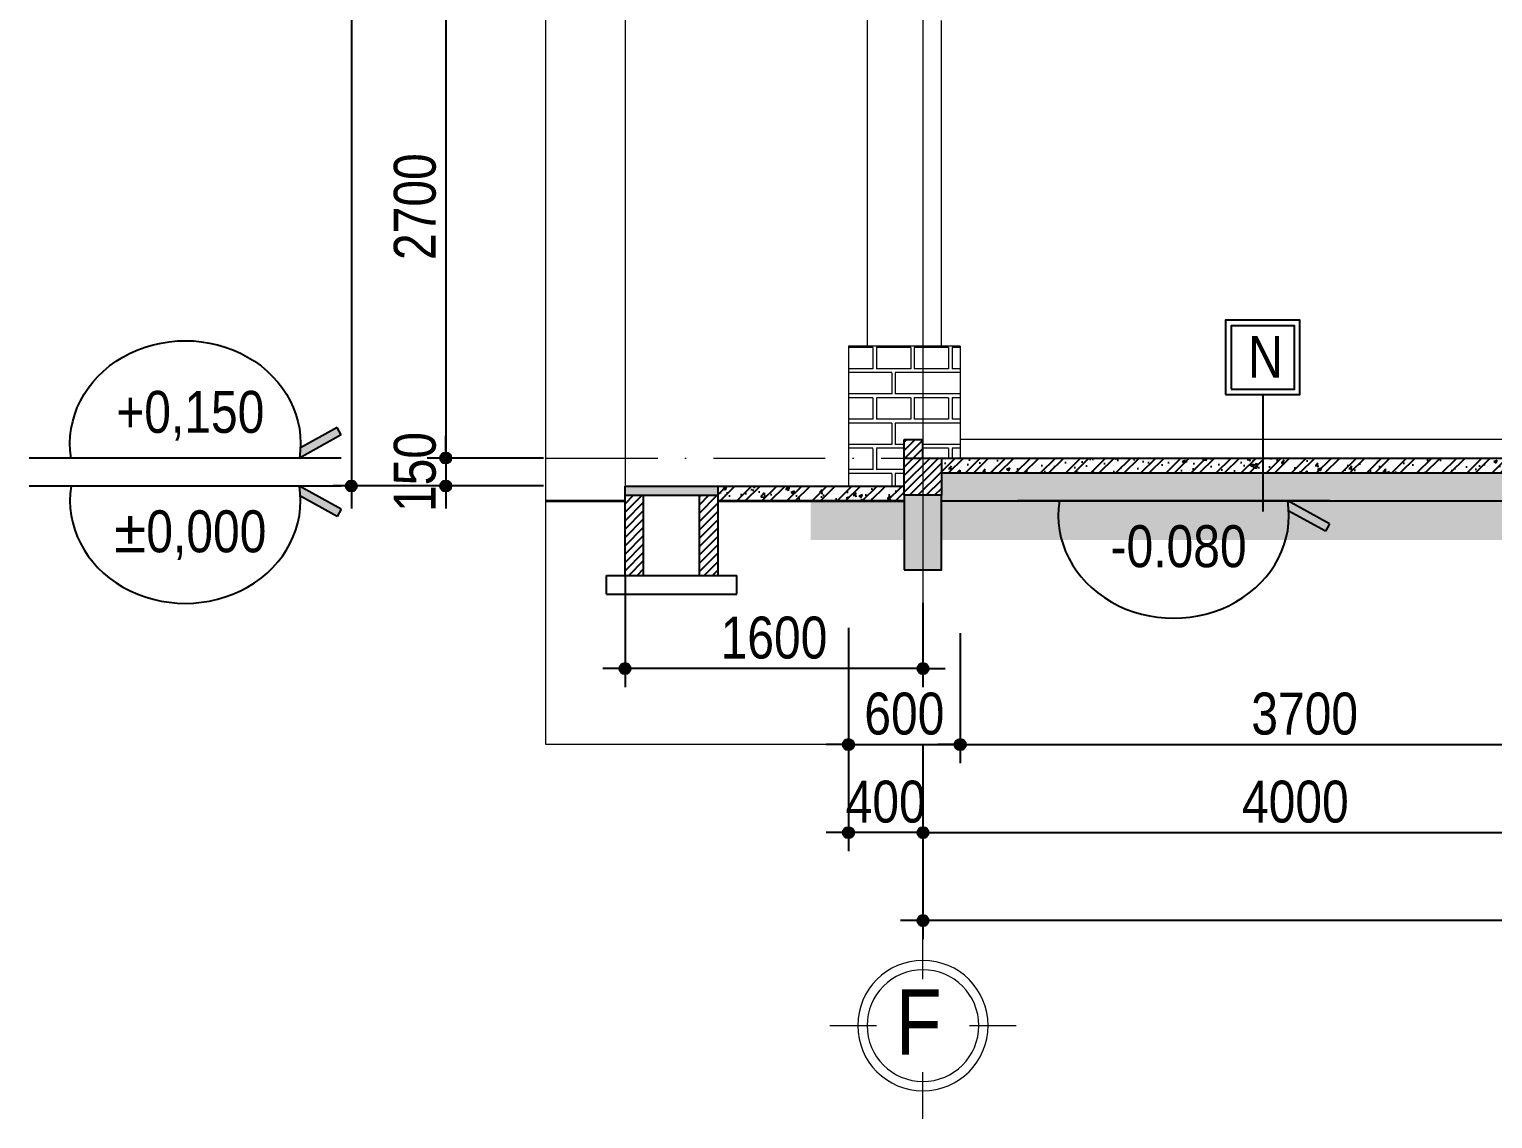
# Model space of a CAD drawing. Extents: x -79995 to 347433, y -157641 to 104789.
# Drawn here: x 33845 to 41705, y -97928 to -92078 of the extents above; entities that cross this region are included whole.
import ezdxf
from ezdxf.enums import TextEntityAlignment as Align

# ---------------------------------------------------------------- set-up
doc = ezdxf.new("R2010")
doc.units = 0
doc.linetypes.add('ACAD_ISO10W100', pattern=[18, 12, -3, 0, -3])
doc.layers.get('DEFPOINTS').update_dxf_attribs({"linetype": 'CONTINUOUS'})
for name, color, linetype in [('009', 251, 'CONTINUOUS'), ('025', 2, 'CONTINUOUS'), ('04', 4, 'CONTINUOUS'), ('DIM', 1, 'CONTINUOUS'), ('TAGS', 60, 'CONTINUOUS'), ('TEXT', 7, 'CONTINUOUS'), ('TUONG', 131, 'CONTINUOUS')]:
    doc.layers.add(name, color=color, linetype=linetype)
for name, color, linetype, lineweight in [('08', 6, 'CONTINUOUS', 35), ('CAY', 84, 'CONTINUOUS', 5), ('HACHT', 8, 'CONTINUOUS', 5), ('NET-THAY', 2, 'CONTINUOUS', 13), ('TEN TRUC', 3, 'CONTINUOUS', 18), ('TRUC', 24, 'CONTINUOUS', 0)]:
    doc.layers.add(name, color=color, linetype=linetype, lineweight=lineweight)
doc.styles.add('HEL-CONDENSE', font='')
doc.styles.add('HELVECONDENSE', font='')
doc.styles.get("Standard").update_dxf_attribs({"font": '', "height": 25})
doc.styles.add('VNI-HELVE-CONDENSEN', font='')
doc.styles.get('HEL-CONDENSE').set_extended_font_data('VNI-Helve-Condense')
doc.styles.get('HELVECONDENSE').set_extended_font_data('VNI-Helve-Condense')
doc.styles.get('Standard').set_extended_font_data('VNI-Helve-Condense')
doc.styles.get('VNI-HELVE-CONDENSEN').set_extended_font_data('VNI-Helve-Condense')
doc.dimstyles.new('D100', dxfattribs={"dimtxt": 225, "dimasz": 1.2, "dimexe": 100, "dimexo": 0, "dimgap": 50, "dimtad": 1, "dimdec": 0, "dimzin": 13, "dimdsep": 46, "dimtxsty": 'HEL-CONDENSE', "dimblk": 'D50', "dimcen": 0, "dimclrd": 1, "dimclre": 1, "dimclrt": 7, "dimadec": 0, "dimazin": 0, "dimtfac": 1, "dimtdec": 0, "dimtmove": 0, "dimatfit": 3, "dimldrblk": 'D50', "dimfxl": 1, "dimtolj": 1, "dimtzin": 13, "dimarcsym": 0})
doc.dimstyles.get("Standard").update_dxf_attribs({"dimtxt": 0.18, "dimasz": 0.18, "dimexe": 0.18, "dimexo": 0.0625, "dimgap": 0.09, "dimtad": 0, "dimtih": 1, "dimtoh": 1, "dimdec": 4, "dimzin": 0, "dimdsep": 46, "dimtxsty": 'Standard', "dimcen": 0.09, "dimadec": 0, "dimazin": 0, "dimtfac": 1, "dimtdec": 4, "dimtofl": 0, "dimtmove": 0, "dimatfit": 3, "dimfxl": 1, "dimtolj": 1, "dimtzin": 0, "dimarcsym": 0})
pattern_1 = [(45, (-1260657.264, -300869.024), (-22.4506403, 22.4506403), [])]
pattern_2 = [(50, (-1260657.26, -300869.02), (182.184669, -15.939086), [19.05, -209.55]), (355, (-1260657.26, -300869.02), (-35.242826, 191.056643), [15.24, -167.64]), (100.451, (-1260642.08, -300870.35), (146.942502, 175.116688), [16.19, -178.09]), (46.1842, (-1260657.26, -300818.22), (271.07904, -42.042328), [28.575, -314.325]), (96.6356, (-1260634.67, -300821.73), (237.404234, 247.425556), [24.285, -267.135]), (351.184, (-1260657.26, -300818.22), (237.404606, 247.42512), [22.86, -251.46]), (21, (-1260631.86, -300830.92), (151.61488, -102.265519), [19.05, -209.55]), (326, (-1260631.86, -300830.92), (61.802028, 184.187966), [15.24, -167.64]), (71.4514, (-1260619.23, -300839.45), (213.41649, 81.922858), [16.19, -178.09]), (37.5, (-1260657.264, -300869.024), (3.0886033, 84.555039), [0, -165.608, 0, -170.18, 0, -168.275]), (7.5, (-1260657.26, -300869.02), (66.8196625, 100.180575), [0, -97.028, 0, -161.798, 0, -64.135]), (327.5, (-1260713.906, -300869.024), (135.590595, -5.728744), [0, -63.5, 0, -198.12, 0, -262.89]), (317.5, (-1260739.3, -300869.02), (148.129181, 25.426491), [0, -82.55, 0, -131.572, 0, -186.69])]
pattern_3 = [(45, (-1260657.26, -300869.02), (-67.351921, 67.351921), []), (45, (-1260612.36, -300869.02), (-67.351921, 67.351921), [])]
pattern_4 = [(180, (-1261596.28, -300399.76), (-3e-14, -270.968), [387.35, -19.05]), (180, (-1261596.28, -300514.06), (-3e-14, -270.968), [387.35, -19.05]), (180, (-1261697.88, -300535.25), (-3e-14, -270.968), [184.15, -19.05]), (180, (-1261697.88, -300649.55), (-3e-14, -270.968), [184.15, -19.05]), (270, (-1261596.3, -300399.76), (406.4, -7e-14), [114.3, -156.6672]), (270, (-1261577.23, -300399.76), (406.4, -7e-14), [114.3, -156.6672]), (270, (-1261697.88, -300535.25), (203.2, -4e-14), [114.3, -156.6672]), (270, (-1261678.83, -300535.25), (203.2, -4e-14), [114.3, -156.6672])]

# ---------------------------------------------------------------- blocks, each defined once
blk = doc.blocks.new('D50')
at = {"layer": 'DIM'}
blk.add_hatch(color=256, dxfattribs=at).paths.add_polyline_path([(25, 0, 1), (-25, 0, 1)])
blk.add_line((25, 0), (100, 0), dxfattribs=at)
blk.add_circle((0, 0), 25, dxfattribs=at)
blk = doc.blocks.new('*D1042')
at = {"layer": 'DEFPOINTS', "color": 0, "transparency": 16777216}
for p in [(38645, -95919.1), (42645, -95919.1), (42645, -96391.8)]:
    blk.add_point(p, dxfattribs=at)
at = {"layer": 'DIM', "color": 1, "lineweight": -2, "transparency": 16777216}
for p, q in [((38645, -95919.1), (38645, -96491.8)), ((42645, -95919.1), (42645, -96491.8)), ((38646.2, -96391.8), (42643.8, -96391.8))]:
    blk.add_line(p, q, dxfattribs=at)
at = {"layer": 'DIM', "color": 1, "lineweight": -2, "transparency": 16777216, "xscale": 1.199999999999999, "yscale": 1.199999999999999, "zscale": 1.199999999999999, "rotation": 180}
blk.add_blockref('D50', (38645, -96391.8), dxfattribs=at)
at = {"layer": 'DIM', "color": 1, "lineweight": -2, "transparency": 16777216, "xscale": 1.199999999999999, "yscale": 1.199999999999999, "zscale": 1.199999999999999}
blk.add_blockref('D50', (42645, -96391.8), dxfattribs=at)
at = {"layer": 'DIM', "color": 7, "transparency": 16777216, "insert": (40645, -96226.9), "char_height": 225, "attachment_point": 5, "style": 'HEL-CONDENSE'}
blk.add_mtext('\\A1;4000', dxfattribs=at)
blk = doc.blocks.new('*D1046')
at = {"layer": 'DEFPOINTS', "color": 0, "transparency": 16777216}
for p in [(38645, -95919.1), (53545, -95919.1), (38645, -96863.9)]:
    blk.add_point(p, dxfattribs=at)
at = {"layer": 'DIM', "color": 1, "lineweight": -2, "transparency": 16777216}
for p, q in [((38645, -95919.1), (38645, -96963.9)), ((53545, -95919.1), (53545, -96963.9)), ((53543.8, -96863.9), (38646.2, -96863.9))]:
    blk.add_line(p, q, dxfattribs=at)
at = {"layer": 'DIM', "color": 1, "lineweight": -2, "transparency": 16777216, "xscale": 1.199999999999999, "yscale": 1.199999999999999, "zscale": 1.199999999999999, "rotation": 180}
blk.add_blockref('D50', (38645, -96863.9), dxfattribs=at)
at = {"layer": 'DIM', "color": 1, "lineweight": -2, "transparency": 16777216, "xscale": 1.199999999999999, "yscale": 1.199999999999999, "zscale": 1.199999999999999}
blk.add_blockref('D50', (53545, -96863.9), dxfattribs=at)
at = {"layer": 'DIM', "color": 7, "transparency": 16777216, "insert": (46095, -96699), "char_height": 225, "attachment_point": 5, "style": 'HEL-CONDENSE'}
blk.add_mtext('\\A1;14900', dxfattribs=at)
blk = doc.blocks.new('A$C206177D3')
at = {"layer": 'TEN TRUC', "ltscale": 1000}
for p, q in [((-36.6, 240.1), (-36.6, 490.1)), ((-286.6, -9.9), (-536.6, -9.9)), ((463.4, -9.9), (213.4, -9.9)), ((-36.6, -509.9), (-36.6, -259.9))]:
    blk.add_line(p, q, dxfattribs=at)
blk.add_circle((-36.6, -9.9), 350, dxfattribs=at)
at = {"layer": 'TEN TRUC', "color": 254, "ltscale": 1000}
blk.add_circle((-36.6, -9.9), 300, dxfattribs=at)
blk = doc.blocks.new('*D1049')
at = {"layer": 'DEFPOINTS', "color": 0, "transparency": 16777216}
for p in [(38245, -95919.1), (38645, -95919.1), (38245, -96391.8)]:
    blk.add_point(p, dxfattribs=at)
at = {"layer": 'DIM', "color": 1, "lineweight": -2, "transparency": 16777216}
for p, q in [((38245, -95919.1), (38245, -96491.8)), ((38645, -95919.1), (38645, -96491.8)), ((38643.8, -96391.8), (38246.2, -96391.8))]:
    blk.add_line(p, q, dxfattribs=at)
at = {"layer": 'DIM', "color": 1, "lineweight": -2, "transparency": 16777216, "xscale": 1.199999999999999, "yscale": 1.199999999999999, "zscale": 1.199999999999999, "rotation": 180}
blk.add_blockref('D50', (38245, -96391.8), dxfattribs=at)
at = {"layer": 'DIM', "color": 1, "lineweight": -2, "transparency": 16777216, "xscale": 1.199999999999999, "yscale": 1.199999999999999, "zscale": 1.199999999999999}
blk.add_blockref('D50', (38645, -96391.8), dxfattribs=at)
at = {"layer": 'DIM', "color": 7, "transparency": 16777216, "insert": (38445, -96226.9), "char_height": 225, "attachment_point": 5, "style": 'HEL-CONDENSE'}
blk.add_mtext('\\A1;400', dxfattribs=at)
blk = doc.blocks.new('CAODO')
at = {"layer": 'TAGS', "linetype": 'Continuous'}
h = blk.add_hatch(color=256, dxfattribs=at)
edge = h.paths.add_edge_path()
edge.add_line((-906.9, 181.5), (-931, 137.7))
edge.add_line((-931, 137.7), (-681, 0))
edge.add_ellipse((0, 87.1), major_axis=(688, 0), ratio=0.890858, start_angle=182.47792, end_angle=188.16658, ccw=False)
edge.add_line((-687.4, 60.6), (-906.9, 181.5))
for p, q in [((-931, 137.7), (-906.9, 181.5)), ((-906.9, 181.5), (-687.4, 60.6)), ((-931, 137.7), (-681, 0)), ((-931, 0), (931, 0))]:
    blk.add_line(p, q, dxfattribs=at)
blk.add_ellipse((0, 87.1), major_axis=(688, 0), ratio=0.890858, start_param=-0.142534, end_param=3.284126, dxfattribs=at)
at = {"layer": 'TAGS', "linetype": 'Continuous', "style": 'VNI-HELVE-CONDENSEN'}
blk.add_attdef('0.000', text='', height=250, dxfattribs=at).set_placement((0.2, 232.3), align=Align.MIDDLE_CENTER)
blk = doc.blocks.new('*D1055')
at = {"layer": 'DEFPOINTS', "color": 0, "transparency": 16777216}
for p in [(36606.6, -91680.7), (36082.1, -94380.7), (36606.6, -94380.7)]:
    blk.add_point(p, dxfattribs=at)
at = {"layer": 'DIM', "color": 1, "lineweight": -2, "transparency": 16777216}
for p, q in [((36606.6, -91680.7), (35982.1, -91680.7)), ((36082.1, -91681.9), (36082.1, -94379.5)), ((36606.6, -94380.7), (35982.1, -94380.7))]:
    blk.add_line(p, q, dxfattribs=at)
at = {"layer": 'DIM', "color": 1, "lineweight": -2, "transparency": 16777216, "xscale": 1.199999999999999, "yscale": 1.199999999999999, "zscale": 1.199999999999999}
for p, rotation in [((36082.1, -91680.7), 90), ((36082.1, -94380.7), 270)]:
    blk.add_blockref('D50', p, dxfattribs=dict(at, rotation=rotation))
at = {"layer": 'DIM', "color": 7, "transparency": 16777216, "insert": (35917.2, -93030.7), "char_height": 225, "attachment_point": 5, "rotation": 90, "style": 'HEL-CONDENSE'}
blk.add_mtext('\\A1;2700', dxfattribs=at)
blk = doc.blocks.new('*D1056')
at = {"layer": 'DEFPOINTS', "color": 0, "transparency": 16777216}
for p in [(36606.6, -94380.7), (36082.1, -94530.7), (36606.6, -94530.7)]:
    blk.add_point(p, dxfattribs=at)
at = {"layer": 'DIM', "color": 1, "lineweight": -2, "transparency": 16777216}
for p, q in [((36606.6, -94380.7), (35982.1, -94380.7)), ((36082.1, -94381.9), (36082.1, -94529.5)), ((36606.6, -94530.7), (35982.1, -94530.7))]:
    blk.add_line(p, q, dxfattribs=at)
at = {"layer": 'DIM', "color": 1, "lineweight": -2, "transparency": 16777216, "xscale": 1.199999999999999, "yscale": 1.199999999999999, "zscale": 1.199999999999999}
for p, rotation in [((36082.1, -94380.7), 90), ((36082.1, -94530.7), 270)]:
    blk.add_blockref('D50', p, dxfattribs=dict(at, rotation=rotation))
at = {"layer": 'DIM', "color": 7, "transparency": 16777216, "insert": (35917.2, -94455.7), "char_height": 225, "attachment_point": 5, "rotation": 90, "style": 'HEL-CONDENSE'}
blk.add_mtext('\\A1;150', dxfattribs=at)
blk = doc.blocks.new('*D1057')
at = {"layer": 'DEFPOINTS', "color": 0, "transparency": 16777216}
for p in [(35982.1, -81180.7), (35575.1, -94530.7), (35982.1, -94530.7)]:
    blk.add_point(p, dxfattribs=at)
at = {"layer": 'DIM', "color": 1, "lineweight": -2, "transparency": 16777216}
for p, q in [((35982.1, -81180.7), (35475.1, -81180.7)), ((35575.1, -81181.9), (35575.1, -94529.5)), ((35982.1, -94530.7), (35475.1, -94530.7))]:
    blk.add_line(p, q, dxfattribs=at)
at = {"layer": 'DIM', "color": 1, "lineweight": -2, "transparency": 16777216, "xscale": 1.199999999999999, "yscale": 1.199999999999999, "zscale": 1.199999999999999}
for p, rotation in [((35575.1, -81180.7), 90), ((35575.1, -94530.7), 270)]:
    blk.add_blockref('D50', p, dxfattribs=dict(at, rotation=rotation))
at = {"layer": 'DIM', "color": 7, "transparency": 16777216, "insert": (35410.2, -87686.9), "char_height": 225, "attachment_point": 5, "rotation": 90, "style": 'HEL-CONDENSE'}
blk.add_mtext('\\A1;13350', dxfattribs=at)
blk = doc.blocks.new('*D1212')
at = {"layer": 'DEFPOINTS', "color": 0, "linetype": 'Continuous', "transparency": 16777216}
for p in [(38245, -95291.5), (38845, -95320.3), (38845, -95919.1)]:
    blk.add_point(p, dxfattribs=at)
at = {"layer": 'DIM', "color": 1, "linetype": 'Continuous', "lineweight": -2, "transparency": 16777216}
for p, q in [((38245, -95291.5), (38245, -96019.1)), ((38845, -95320.3), (38845, -96019.1)), ((38246.2, -95919.1), (38843.8, -95919.1))]:
    blk.add_line(p, q, dxfattribs=at)
at = {"layer": 'DIM', "color": 1, "linetype": 'Continuous', "lineweight": -2, "transparency": 16777216, "xscale": 1.199999999999999, "yscale": 1.199999999999999, "zscale": 1.199999999999999, "rotation": 180}
blk.add_blockref('D50', (38245, -95919.1), dxfattribs=at)
at = {"layer": 'DIM', "color": 1, "linetype": 'Continuous', "lineweight": -2, "transparency": 16777216, "xscale": 1.199999999999999, "yscale": 1.199999999999999, "zscale": 1.199999999999999}
blk.add_blockref('D50', (38845, -95919.1), dxfattribs=at)
at = {"layer": 'DIM', "color": 7, "linetype": 'Continuous', "transparency": 16777216, "insert": (38545, -95754.2), "char_height": 225, "attachment_point": 5, "style": 'HEL-CONDENSE'}
blk.add_mtext('\\A1;600', dxfattribs=at)
blk = doc.blocks.new('*D1213')
at = {"layer": 'DEFPOINTS', "color": 0, "linetype": 'Continuous', "transparency": 16777216}
for p in [(38845, -95320.3), (42545, -95320.3), (42545, -95919.1)]:
    blk.add_point(p, dxfattribs=at)
at = {"layer": 'DIM', "color": 1, "linetype": 'Continuous', "lineweight": -2, "transparency": 16777216}
for p, q in [((38845, -95320.3), (38845, -96019.1)), ((42545, -95320.3), (42545, -96019.1)), ((38846.2, -95919.1), (42543.8, -95919.1))]:
    blk.add_line(p, q, dxfattribs=at)
at = {"layer": 'DIM', "color": 1, "linetype": 'Continuous', "lineweight": -2, "transparency": 16777216, "xscale": 1.199999999999999, "yscale": 1.199999999999999, "zscale": 1.199999999999999, "rotation": 180}
blk.add_blockref('D50', (38845, -95919.1), dxfattribs=at)
at = {"layer": 'DIM', "color": 1, "linetype": 'Continuous', "lineweight": -2, "transparency": 16777216, "xscale": 1.199999999999999, "yscale": 1.199999999999999, "zscale": 1.199999999999999}
blk.add_blockref('D50', (42545, -95919.1), dxfattribs=at)
at = {"layer": 'DIM', "color": 7, "linetype": 'Continuous', "transparency": 16777216, "insert": (40695, -95754.2), "char_height": 225, "attachment_point": 5, "style": 'HEL-CONDENSE'}
blk.add_mtext('\\A1;3700', dxfattribs=at)
blk = doc.blocks.new('A$C48452AB6')
at = {"layer": 'TAGS'}
blk.add_lwpolyline([(-218.8, -167.6), (181.2, -167.6), (181.2, 232.4), (-218.8, 232.4)], close=True, dxfattribs=at)
at = {"layer": 'TAGS', "color": 8}
blk.add_lwpolyline([(-188.8, -137.6), (151.2, -137.6), (151.2, 202.4), (-188.8, 202.4)], close=True, dxfattribs=at)
at = {"layer": 'TAGS', "style": 'HELVECONDENSE'}
blk.add_attdef('DSFA', (-189, -76.2), '', height=225, dxfattribs=at)
blk = doc.blocks.new('*D1329')
at = {"layer": '04', "color": 1, "lineweight": -2, "transparency": 16777216}
for p, q in [((37045, -95010.7), (37045, -95611)), ((38645, -95158.4), (38645, -95611)), ((38643.8, -95511), (37046.2, -95511))]:
    blk.add_line(p, q, dxfattribs=at)
at = {"layer": 'DEFPOINTS', "color": 0, "transparency": 16777216}
for p in [(37045, -95010.7), (38645, -95158.4), (37045, -95511)]:
    blk.add_point(p, dxfattribs=at)
at = {"layer": '04', "color": 1, "lineweight": -2, "transparency": 16777216, "xscale": 1.199999999999999, "yscale": 1.199999999999999, "zscale": 1.199999999999999, "rotation": 180}
blk.add_blockref('D50', (37045, -95511), dxfattribs=at)
at = {"layer": '04', "color": 1, "lineweight": -2, "transparency": 16777216, "xscale": 1.199999999999999, "yscale": 1.199999999999999, "zscale": 1.199999999999999}
blk.add_blockref('D50', (38645, -95511), dxfattribs=at)
at = {"layer": '04', "color": 7, "transparency": 16777216, "insert": (37845, -95346.1), "char_height": 225, "attachment_point": 5, "style": 'HEL-CONDENSE'}
blk.add_mtext('\\A1;1600', dxfattribs=at)

msp = doc.modelspace()

# ---------------------------------------------------------------- hatches: boundary and pattern name
at = {"layer": '009'}
h = msp.add_hatch(dxfattribs=at)
h.set_pattern_fill('ANSI31', color=256, scale=10, style=0)
h.set_pattern_definition(pattern_1)
h.paths.add_polyline_path([(38644.966, -94380.733), (38544.966, -94380.733), (38544.966, -94580.733), (38644.966, -94580.733)])
h.paths.add_polyline_path([(38744.966, -94380.733), (38644.966, -94380.733), (38644.966, -94580.733), (38744.966, -94580.733)])
h.paths.add_polyline_path([(38644.966, -94280.733), (38544.966, -94280.733), (38544.966, -94380.733), (38644.966, -94380.733)])
h = msp.add_hatch(dxfattribs=at)
h.set_pattern_fill('ANSI32', color=256, scale=10, style=0)
h.set_pattern_definition(pattern_3)
h.paths.add_polyline_path([(40469.861, -94380.733), (38744.966, -94380.733), (38744.966, -94460.733), (40469.861, -94460.733)])
h.paths.add_polyline_path([(42644.966, -94380.733), (40469.861, -94380.733), (40469.861, -94460.733), (42644.966, -94460.733)])
h = msp.add_hatch(dxfattribs=at)
h.set_pattern_fill('AR-CONC', color=256, style=0)
h.set_pattern_definition(pattern_2)
h.paths.add_polyline_path([(38544.966, -94530.733), (37544.966, -94530.733), (37544.966, -94610.733), (38544.966, -94610.733), (38544.966, -94580.733)])
h = msp.add_hatch(dxfattribs=at)
h.set_pattern_fill('ANSI32', color=256, scale=10, style=0)
h.set_pattern_definition(pattern_3)
h.paths.add_polyline_path([(38544.966, -94530.733), (37544.966, -94530.733), (37544.966, -94610.733), (38544.966, -94610.733), (38544.966, -94580.733)])
h = msp.add_hatch(dxfattribs=at)
h.set_pattern_fill('ANSI31', color=256, scale=10, style=0)
h.set_pattern_definition(pattern_1)
h.paths.add_polyline_path([(37144.966, -94580.733), (37044.966, -94580.733), (37044.966, -95010.733), (37144.966, -95010.733)])
h.paths.add_polyline_path([(37444.966, -95010.733), (37544.966, -95010.733), (37544.966, -94580.733), (37444.966, -94580.733)])
h = msp.add_hatch(dxfattribs=at)
h.set_pattern_fill('AR-HBONE', color=256, style=0)
h.set_pattern_definition([(45, (-1260657.26, -300869.02), (1e-14, 143.684098), [304.8, -101.6]), (135, (-1260585.42, -300797.18), (1e-14, 143.684098), [304.8, -101.6])])
h.paths.add_polyline_path([(38544.966, -94820.745), (38544.966, -94610.733), (38041.253, -94610.733), (38041.253, -94820.745)])
h.paths.add_polyline_path([(38744.966, -94610.733), (38744.966, -94820.745), (57664.711, -94820.745), (57664.711, -94610.733)])
at = {"layer": '025'}
h = msp.add_hatch(dxfattribs=at)
h.set_pattern_fill('AR-SAND', color=256, style=0)
h.set_pattern_definition([(37.5, (-1260657.264, -300869.024), (-1.6000313, 48.9413237), [0, -38.608, 0, -43.18, 0, -41.275]), (7.5, (-1260657.264, -300869.024), (44.9523283, 71.68251), [0, -20.828, 0, -34.798, 0, -13.335]), (327.5, (-1260688.506, -300869.024), (79.099237, 0.1437185), [0, -12.7, 0, -45.72, 0, -59.69]), (317.5, (-1260688.506, -300869.024), (76.3556452, 22.2929323), [0, -6.35, 0, -29.972, 0, -34.29])])
h.paths.add_polyline_path([(40469.861, -94460.733), (38744.966, -94460.733), (38744.966, -94580.733), (38744.966, -94610.733), (40469.861, -94610.733)])
h.paths.add_polyline_path([(42644.966, -94460.733), (40469.861, -94460.733), (40469.861, -94610.733), (42644.966, -94610.733)])
h.paths.add_polyline_path([(44644.966, -94460.733), (42644.966, -94460.733), (42644.966, -94610.733), (44644.966, -94610.733)])
at = {"layer": '04'}
h = msp.add_hatch(dxfattribs=at)
h.set_pattern_fill('AR-CONC', color=256, style=0)
h.set_pattern_definition(pattern_2)
h.paths.add_polyline_path([(40469.861, -94380.733), (38744.966, -94380.733), (38744.966, -94460.733), (40469.861, -94460.733)])
h.paths.add_polyline_path([(42644.966, -94380.733), (40469.861, -94380.733), (40469.861, -94460.733), (42644.966, -94460.733)])
msp.add_hatch(color=256, dxfattribs=at).paths.add_polyline_path([(37544.966, -94530.733), (37044.966, -94530.733), (37044.966, -94580.733), (37544.966, -94580.733)])
h = msp.add_hatch(color=256, dxfattribs=at)
h.paths.add_polyline_path([(38644.966, -94580.733), (38544.966, -94580.733), (38544.966, -94980.733), (38644.966, -94980.733)])
h.paths.add_polyline_path([(38744.966, -94580.733), (38644.966, -94580.733), (38644.966, -94980.733), (38744.966, -94980.733)])
at = {"layer": 'HACHT'}
h = msp.add_hatch(dxfattribs=at)
h.set_pattern_fill('AR-BRELM', color=256, scale=2, angle=180, style=0)
h.set_pattern_definition(pattern_4)
h.paths.add_polyline_path([(38244.966, -93780.733), (38244.966, -94380.733), (38344.966, -94380.733), (38344.966, -93780.733)])
h.paths.add_polyline_path([(38844.966, -94380.733), (38844.966, -93780.733), (38744.966, -93780.733), (38744.966, -94380.733)])
h.paths.add_polyline_path([(38244.966, -94380.733), (38244.966, -94530.733), (38344.966, -94530.733), (38344.966, -94380.733)])
h = msp.add_hatch(dxfattribs=at)
h.set_pattern_fill('AR-BRELM', color=256, scale=2, angle=180, style=0)
h.set_pattern_definition(pattern_4)
h.paths.add_polyline_path([(38744.966, -93780.733), (38644.966, -93780.733), (38644.966, -94380.733), (38744.966, -94380.733)])
h.paths.add_polyline_path([(38544.966, -94380.733), (38344.966, -94380.733), (38344.966, -94530.733), (38544.966, -94530.733)])
h.paths.add_polyline_path([(38544.966, -94280.733), (38644.966, -94280.733), (38644.966, -93780.733), (38344.966, -93780.733), (38344.966, -94380.733), (38544.966, -94380.733)])

# ---------------------------------------------------------------- linework, layer by layer
at = {"layer": '04'}
for p, q in [((38544.966, -94380.733), (38544.966, -94280.733)), ((38544.966, -94280.733), (38644.966, -94280.733)), ((38644.966, -94380.733), (38644.966, -94280.733)), ((38744.966, -94380.733), (52694.715, -94380.733)), ((38744.966, -94460.733), (52544.966, -94460.733)), ((37044.966, -94530.733), (38544.966, -94530.733)), ((37044.966, -95010.733), (37044.966, -94530.733)), ((37544.966, -95010.733), (37544.966, -94530.733)), ((37044.966, -94580.733), (37544.966, -94580.733)), ((37144.966, -95010.733), (37144.966, -94580.733)), ((37444.966, -95010.733), (37444.966, -94580.733)), ((36944.966, -95110.733), (36944.966, -95010.733)), ((37644.966, -95110.733), (37644.966, -95010.733))]:
    msp.add_line(p, q, dxfattribs=at)
msp.add_lwpolyline([(38744.966, -94580.733), (38544.966, -94580.733), (38544.966, -94380.733), (38744.966, -94380.733)], close=True, dxfattribs=at)
at = {"layer": '08'}
for p, q in [((36620.367, -94610.733), (37044.966, -94610.733)), ((37544.966, -94610.733), (38544.966, -94610.733))]:
    msp.add_line(p, q, dxfattribs=at)
at = {"layer": 'CAY'}
msp.add_line((38544.966, -94530.733), (38544.966, -94610.733), dxfattribs=at)
at = {"layer": 'NET-THAY'}
for p, q in [((38344.966, -84480.733), (38344.966, -93780.733)), ((38244.966, -93780.733), (38244.966, -94530.733)), ((38744.966, -93780.733), (38244.966, -93780.733)), ((38844.966, -93780.733), (38744.966, -93780.733)), ((38844.966, -93780.733), (38844.966, -94380.733)), ((42544.966, -94280.733), (38844.966, -94280.733))]:
    msp.add_line(p, q, dxfattribs=at)
msp.add_lwpolyline([(38744.966, -93780.733), (38744.966, -92030.733)], dxfattribs=at)
at = {"layer": 'TEXT'}
msp.add_line((40469.861, -94040.198), (40469.861, -94668.432), dxfattribs=at)
at = {"layer": 'TRUC', "linetype": 'ACAD_ISO10W100', "ltscale": 50}
msp.add_line((36620.367, -94380.733), (57664.711, -94380.733), dxfattribs=at)
at = {"layer": 'TRUC', "linetype": 'ACAD_ISO10W100', "ltscale": 0.2}
for points in [[(37044.966, -80836.552), (37044.966, -95158.363)], [(38644.966, -80836.552), (38644.966, -95158.363)]]:
    msp.add_lwpolyline(points, dxfattribs=at)
msp.add_lwpolyline([(36620.367, -81597.281), (57664.711, -81597.281), (57664.711, -95919.092), (36620.367, -95919.092)], close=True, dxfattribs=at)
at = {"layer": 'TUONG', "color": 4}
for p, q in [((36620.367, -94610.733), (37044.966, -94610.733)), ((37544.966, -94610.733), (38544.966, -94610.733)), ((38744.966, -94610.733), (57664.711, -94610.733)), ((36944.966, -95010.733), (37644.966, -95010.733)), ((36944.966, -95110.733), (37644.966, -95110.733))]:
    msp.add_line(p, q, dxfattribs=at)
msp.add_lwpolyline([(38544.966, -94980.733), (38744.966, -94980.733), (38744.966, -94580.733), (38544.966, -94580.733)], close=True, dxfattribs=at)

# ---------------------------------------------------------------- block references
at = {"layer": 'TAGS'}
ref = msp.add_blockref('A$C48452AB6', (40488.643, -93872.588), dxfattribs=at)
ref.add_attrib('DSFA', 'N', (40391.829, -93949.741), dxfattribs={"height": 225, "style": 'HELVECONDENSE'})
at = {"layer": 'TAGS', "linetype": 'Continuous'}
ref = msp.add_blockref('CAODO', (34683.393, -94380.733), dxfattribs=dict(at, xscale=-0.9000000001396984, yscale=0.9000000001396984, zscale=0.9))
ref.add_attrib('0.000', '+0,150', dxfattribs={"color": 7, "linetype": 'Continuous', "height": 225, "style": 'VNI-HELVE-CONDENSEN'}).set_placement((34710.226, -94132.635), align=Align.MIDDLE_CENTER)
ref = msp.add_blockref('CAODO', (34683.393, -94530.733), dxfattribs=dict(at, xscale=0.9000000001396984, yscale=0.9000000001396984, zscale=0.9, rotation=180))
ref.add_attrib('0.000', '±0,000', dxfattribs={"color": 7, "linetype": 'Continuous', "height": 225, "style": 'VNI-HELVE-CONDENSEN'}).set_placement((34710.226, -94774.031), align=Align.MIDDLE_CENTER)
ref = msp.add_blockref('CAODO', (39991.035, -94610.733), dxfattribs=dict(at, xscale=0.9000000001396984, yscale=0.9000000001396984, zscale=0.9, rotation=180))
ref.add_attrib('0.000', '-0.080', dxfattribs={"color": 7, "linetype": 'Continuous', "height": 225, "style": 'VNI-HELVE-CONDENSEN'}).set_placement((40017.868, -94854.031), align=Align.MIDDLE_CENTER)
at = {"layer": 'TAGS', "ltscale": 1000}
ref = msp.add_blockref('A$C206177D3', (38608.344, -97418.253), dxfattribs=dict(at, xscale=-1))
ref.add_attrib('A', 'F', dxfattribs={"color": 7, "ltscale": 1000, "height": 350, "style": 'VNI-HELVE-CONDENSEN'}).set_placement((38622.382, -97583.892), align=Align.CENTER)

# ---------------------------------------------------------------- dimensions: what is measured, and where the dimension line sits
at = {"layer": '04'}
dim = msp.add_linear_dim(base=(37044.966, -95511), p1=(38644.966, -95158.363), p2=(37044.966, -95010.733), dimstyle='D100', dxfattribs=at)
dim.commit()
dim.dimension.update_dxf_attribs({"geometry": '*D1329', "text_midpoint": (37844.966, -95346.1)})
at = {"layer": 'DIM'}
for base, p1, p2, angle, override, picture, middle in [((35575.118, -94530.733), (35982.084, -81180.733), (35982.084, -94530.733), 90, {"dimtxt": 225, "dimasz": 1.2, "dimexe": 100, "dimexo": 0, "dimgap": 50, "dimtad": 1, "dimtih": 0, "dimtoh": 0, "dimdec": 2, "dimzin": 13, "dimtxsty": 'HEL-CONDENSE', "dimblk": 'D50', "dimcen": 0, "dimclrd": 1, "dimclre": 1, "dimclrt": 7, "dimtdec": 2, "dimtofl": 1, "dimldrblk": 'D50', "dimtzin": 13}, '*D1057', (35575.118, -87686.881)), ((36082.084, -94530.733), (36606.561, -94380.733), (36606.561, -94530.733), 90, {"dimtxt": 225, "dimasz": 1.2, "dimexe": 100, "dimexo": 0, "dimgap": 50, "dimtad": 1, "dimtih": 0, "dimtoh": 0, "dimdec": 2, "dimzin": 13, "dimtxsty": 'HEL-CONDENSE', "dimblk": 'D50', "dimcen": 0, "dimclrd": 1, "dimclre": 1, "dimclrt": 7, "dimtdec": 2, "dimtofl": 1, "dimtmove": 1, "dimldrblk": 'D50', "dimtzin": 13}, '*D1056', (36082.084, -94455.733)), ((38244.966, -96391.787), (38644.966, -95919.092), (38244.966, -95919.092), 180, {"dimtxt": 225, "dimasz": 1.2, "dimexe": 100, "dimexo": 0, "dimgap": 50, "dimtad": 1, "dimtih": 0, "dimtoh": 0, "dimdec": 2, "dimzin": 13, "dimtxsty": 'HEL-CONDENSE', "dimblk": 'D50', "dimcen": 0, "dimclrd": 1, "dimclre": 1, "dimclrt": 7, "dimtdec": 2, "dimtofl": 1, "dimldrblk": 'D50', "dimtzin": 13}, '*D1049', (38444.966, -96391.787))]:
    dim = msp.add_linear_dim(base=base, p1=p1, p2=p2, angle=angle, dimstyle='Standard', override=override, dxfattribs=at)
    dim.commit()
    dim.dimension.update_dxf_attribs({"geometry": picture, "text_midpoint": middle, "dimtype": 160})
dim = msp.add_linear_dim(base=(36082.084, -94380.733), p1=(36606.561, -91680.733), p2=(36606.561, -94380.733), angle=90, dimstyle='Standard', override={"dimtxt": 225, "dimasz": 1.2, "dimexe": 100, "dimexo": 0, "dimgap": 50, "dimtad": 1, "dimtih": 0, "dimtoh": 0, "dimdec": 2, "dimzin": 13, "dimtxsty": 'HEL-CONDENSE', "dimblk": 'D50', "dimcen": 0, "dimclrd": 1, "dimclre": 1, "dimclrt": 7, "dimtdec": 2, "dimtofl": 1, "dimtmove": 1, "dimldrblk": 'D50', "dimtzin": 13}, dxfattribs=at)
dim.commit()
dim.dimension.update_dxf_attribs({"geometry": '*D1055', "text_midpoint": (35917.184, -93030.733)})
at = {"layer": 'DIM', "linetype": 'Continuous'}
dim = msp.add_linear_dim(base=(38844.966, -95919.092), p1=(38244.966, -95291.462), p2=(38844.966, -95320.312), dimstyle='D100', dxfattribs=at)
dim.commit()
dim.dimension.update_dxf_attribs({"geometry": '*D1212', "text_midpoint": (38544.966, -95754.192)})
dim = msp.add_linear_dim(base=(42544.966, -95919.092), p1=(38844.966, -95320.312), p2=(42544.966, -95320.312), dimstyle='D100', override={"dimtmove": 1}, dxfattribs=at)
dim.commit()
dim.dimension.update_dxf_attribs({"geometry": '*D1213', "text_midpoint": (40694.966, -95754.192)})
at = {"layer": 'DIM'}
for p1, p2, distance, picture, middle in [((38644.966, -95919.092), (42644.966, -95919.092), -472.695, '*D1042', (40644.966, -96226.887)), ((53544.966, -95919.092), (38644.966, -95919.092), 944.784, '*D1046', (46094.966, -96698.976))]:
    dim = msp.add_aligned_dim(p1=p1, p2=p2, distance=distance, dimstyle='D100', dxfattribs=at)
    dim.commit()
    dim.dimension.update_dxf_attribs({"geometry": picture, "text_midpoint": middle})

doc.saveas('drawing.dxf')
